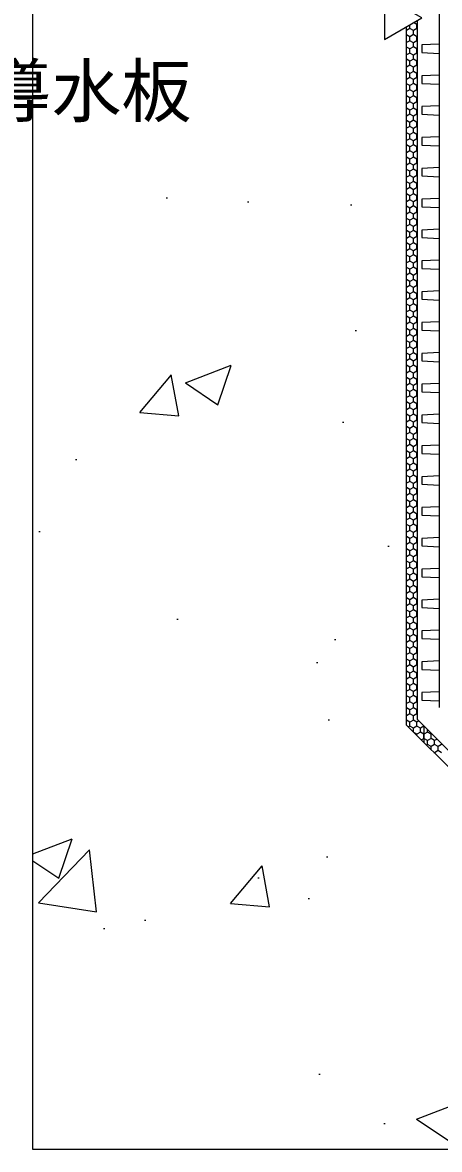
# Model space of a CAD drawing. Header units: millimetres. Extents: x -1245 to 7283, y 1609 to 4579.
# Drawn here: x 3497.7 to 3659.6, y 2859.9 to 3298.4 of the extents above; entities that cross this region are included whole.
import ezdxf

# ---------------------------------------------------------------- set-up
doc = ezdxf.new("R2010")
doc.units = ezdxf.units.MM
doc.styles.add('微軟正黑體-20', font='Microsoft JhengHei.ttf', dxfattribs={"height": 20})

msp = doc.modelspace()

# ---------------------------------------------------------------- hatches: boundary and pattern name
at = {"lineweight": 5}
h = msp.add_hatch(dxfattribs=at)
h.set_pattern_fill('AR-CONC', color=256)
h.set_pattern_definition([(50, (-4596.65, 1603.03), (182.1847, -15.939), [19.05, -209.55]), (355, (-4596.65, 1603.03), (-35.2434, 191.057), [15.24, -167.6406]), (100.4514, (-4581.46, 1601.7), (146.9412, 175.1178), [16.19, -178.0902]), (46.1842, (-4596.65, 1653.83), (271.079, -42.0423), [28.575, -314.325]), (96.6356, (-4574.06, 1650.32), (237.404, 247.426), [24.285, -267.1356]), (351.1842, (-4596.65, 1653.83), (237.404, 247.426), [22.86, -251.46]), (21, (-4571.25, 1641.13), (151.6144, -102.2652), [19.05, -209.55]), (326, (-4571.25, 1641.13), (61.802, 184.188), [15.24, -167.64]), (71.4514, (-4558.61, 1632.6), (213.4164, 81.9228), [16.19, -178.09]), (37.5, (-4596.646, 1603.026), (3.0886, 84.55504), [0, -165.608, 0, -170.18, 0, -168.275]), (7.5, (-4596.65, 1603.03), (66.8197, 100.1806), [0, -97.028, 0, -161.798, 0, -64.135]), (327.5, (-4653.29, 1603.026), (135.5906, -5.72874), [0, -63.5, 0, -198.12, 0, -262.89]), (317.5, (-4678.69, 1603.03), (148.1292, 25.4265), [0, -82.55, 0, -131.572, 0, -186.69])])
h.paths.add_polyline_path([(5919.24, 3505.11), (5774.1, 3505.11), (5774.1, 3025.08), (5754.1, 3005.08), (3666.85, 3005.08), (3646.85, 3025.08), (3646.85, 3505.11), (3501.7, 3505.11), (3501.7, 2859.93), (3646.85, 2859.93), (5774.1, 2859.93), (5919.24, 2859.93)])

# ---------------------------------------------------------------- linework, layer by layer
for p, q in [((3501.7, 2859.93), (3501.7, 3505.11)), ((3659.58, 3323.2), (3659.58, 3031.94)), ((3653.56, 3024.75), (3653.56, 3018.37)), ((3646.85, 2859.93), (3501.7, 2859.93))]:
    msp.add_line(p, q, dxfattribs=at)
at = {"linetype": 'Continuous', "lineweight": 5}
for p, q in [((3648.12, 3296.1), (3648.12, 3297.55)), ((3650.87, 3297.68), (3649.61, 3298.41)), ((3651.01, 3297.76), (3650.87, 3297.68)), ((3650.87, 3296.1), (3650.87, 3297.68)), ((3648.12, 3296.1), (3646.85, 3295.36)), ((3648.12, 3292.92), (3646.85, 3293.65)), ((3649.5, 3295.3), (3648.12, 3296.1)), ((3649.5, 3293.71), (3648.12, 3292.92)), ((3650.87, 3296.1), (3649.5, 3295.3)), ((3649.5, 3293.71), (3649.5, 3295.3)), ((3650.87, 3292.92), (3649.5, 3293.71)), ((3651.01, 3296.02), (3650.87, 3296.1)), ((3648.12, 3291.33), (3646.85, 3290.6)), ((3648.12, 3288.16), (3646.85, 3288.89)), ((3648.12, 3291.33), (3648.12, 3292.92)), ((3649.5, 3290.54), (3648.12, 3291.33)), ((3649.5, 3288.95), (3648.12, 3288.16)), ((3650.87, 3291.33), (3649.5, 3290.54)), ((3649.5, 3288.95), (3649.5, 3290.54)), ((3650.87, 3288.16), (3649.5, 3288.95)), ((3651.01, 3293), (3650.87, 3292.92)), ((3650.87, 3291.33), (3650.87, 3292.92)), ((3651.01, 3291.25), (3650.87, 3291.33)), ((3648.12, 3286.57), (3646.85, 3285.84)), ((3648.12, 3286.57), (3648.12, 3288.16)), ((3649.5, 3285.78), (3648.12, 3286.57)), ((3650.87, 3286.57), (3649.5, 3285.78)), ((3649.5, 3284.19), (3649.5, 3285.78)), ((3651.01, 3288.24), (3650.87, 3288.16)), ((3650.87, 3286.57), (3650.87, 3288.16)), ((3651.01, 3286.49), (3650.87, 3286.57)), ((3648.12, 3283.4), (3646.85, 3284.13)), ((3648.12, 3281.81), (3646.85, 3281.07)), ((3649.5, 3284.19), (3648.12, 3283.4)), ((3648.12, 3281.81), (3648.12, 3283.4)), ((3649.5, 3281.01), (3648.12, 3281.81)), ((3650.87, 3283.4), (3649.5, 3284.19)), ((3650.87, 3281.81), (3649.5, 3281.01)), ((3649.5, 3279.43), (3649.5, 3281.01)), ((3651.01, 3283.47), (3650.87, 3283.4)), ((3650.87, 3281.81), (3650.87, 3283.4)), ((3651.01, 3281.73), (3650.87, 3281.81)), ((3648.12, 3278.63), (3646.85, 3279.37)), ((3648.12, 3277.05), (3646.85, 3276.31)), ((3649.5, 3279.43), (3648.12, 3278.63)), ((3648.12, 3277.05), (3648.12, 3278.63)), ((3649.5, 3276.25), (3648.12, 3277.05)), ((3650.87, 3278.63), (3649.5, 3279.43)), ((3650.87, 3277.05), (3649.5, 3276.25)), ((3649.5, 3274.66), (3649.5, 3276.25)), ((3651.01, 3278.71), (3650.87, 3278.63)), ((3650.87, 3277.05), (3650.87, 3278.63)), ((3651.01, 3276.97), (3650.87, 3277.05)), ((3648.12, 3273.87), (3646.85, 3274.6)), ((3648.12, 3272.28), (3646.85, 3271.55)), ((3649.5, 3274.66), (3648.12, 3273.87)), ((3648.12, 3272.28), (3648.12, 3273.87)), ((3649.5, 3271.49), (3648.12, 3272.28)), ((3650.87, 3273.87), (3649.5, 3274.66)), ((3650.87, 3272.28), (3649.5, 3271.49)), ((3649.5, 3269.9), (3649.5, 3271.49)), ((3651.01, 3273.95), (3650.87, 3273.87)), ((3650.87, 3272.28), (3650.87, 3273.87)), ((3651.01, 3272.2), (3650.87, 3272.28)), ((3648.12, 3269.11), (3646.85, 3269.84)), ((3648.12, 3267.52), (3646.85, 3266.79)), ((3649.5, 3269.9), (3648.12, 3269.11)), ((3648.12, 3267.52), (3648.12, 3269.11)), ((3649.5, 3266.73), (3648.12, 3267.52)), ((3650.87, 3269.11), (3649.5, 3269.9)), ((3650.87, 3267.52), (3649.5, 3266.73)), ((3651.01, 3269.19), (3650.87, 3269.11)), ((3650.87, 3267.52), (3650.87, 3269.11)), ((3651.01, 3267.44), (3650.87, 3267.52)), ((3648.12, 3264.35), (3646.85, 3265.08)), ((3648.12, 3262.76), (3646.85, 3262.02)), ((3649.5, 3265.14), (3648.12, 3264.35)), ((3648.12, 3262.76), (3648.12, 3264.35)), ((3649.5, 3261.96), (3648.12, 3262.76)), ((3649.5, 3265.14), (3649.5, 3266.73)), ((3650.87, 3264.35), (3649.5, 3265.14)), ((3650.87, 3262.76), (3649.5, 3261.96)), ((3651.01, 3264.42), (3650.87, 3264.35)), ((3650.87, 3262.76), (3650.87, 3264.35)), ((3651.01, 3262.68), (3650.87, 3262.76)), ((3648.12, 3259.58), (3646.85, 3260.32)), ((3649.5, 3260.38), (3648.12, 3259.58)), ((3648.12, 3258), (3648.12, 3259.58)), ((3649.5, 3260.38), (3649.5, 3261.96)), ((3650.87, 3259.58), (3649.5, 3260.38)), ((3651.01, 3259.66), (3650.87, 3259.58)), ((3650.87, 3258), (3650.87, 3259.58)), ((3648.12, 3258), (3646.85, 3257.26)), ((3648.12, 3254.82), (3646.85, 3255.55)), ((3649.5, 3257.2), (3648.12, 3258)), ((3649.5, 3255.61), (3648.12, 3254.82)), ((3648.12, 3253.23), (3648.12, 3254.82)), ((3650.87, 3258), (3649.5, 3257.2)), ((3649.5, 3255.61), (3649.5, 3257.2)), ((3650.87, 3254.82), (3649.5, 3255.61)), ((3651.01, 3257.92), (3650.87, 3258)), ((3651.01, 3254.9), (3650.87, 3254.82)), ((3650.87, 3253.23), (3650.87, 3254.82)), ((3648.12, 3253.23), (3646.85, 3252.5)), ((3648.12, 3250.06), (3646.85, 3250.79)), ((3649.5, 3252.44), (3648.12, 3253.23)), ((3649.5, 3250.85), (3648.12, 3250.06)), ((3648.12, 3248.47), (3648.12, 3250.06)), ((3650.87, 3253.23), (3649.5, 3252.44)), ((3649.5, 3250.85), (3649.5, 3252.44)), ((3650.87, 3250.06), (3649.5, 3250.85)), ((3651.01, 3253.15), (3650.87, 3253.23)), ((3651.01, 3250.14), (3650.87, 3250.06)), ((3650.87, 3248.47), (3650.87, 3250.06)), ((3648.12, 3248.47), (3646.85, 3247.74)), ((3648.12, 3245.3), (3646.85, 3246.03)), ((3649.5, 3247.68), (3648.12, 3248.47)), ((3649.5, 3246.09), (3648.12, 3245.3)), ((3648.12, 3243.71), (3648.12, 3245.3)), ((3650.87, 3248.47), (3649.5, 3247.68)), ((3649.5, 3246.09), (3649.5, 3247.68)), ((3650.87, 3245.3), (3649.5, 3246.09)), ((3651.01, 3248.39), (3650.87, 3248.47)), ((3651.01, 3245.37), (3650.87, 3245.3)), ((3650.87, 3243.71), (3650.87, 3245.3)), ((3648.12, 3243.71), (3646.85, 3242.97)), ((3648.12, 3240.53), (3646.85, 3241.27)), ((3649.5, 3242.91), (3648.12, 3243.71)), ((3649.5, 3241.33), (3648.12, 3240.53)), ((3648.12, 3238.95), (3648.12, 3240.53)), ((3650.87, 3243.71), (3649.5, 3242.91)), ((3649.5, 3241.33), (3649.5, 3242.91)), ((3650.87, 3240.53), (3649.5, 3241.33)), ((3651.01, 3243.63), (3650.87, 3243.71)), ((3651.01, 3240.61), (3650.87, 3240.53)), ((3650.87, 3238.95), (3650.87, 3240.53)), ((3648.12, 3238.95), (3646.85, 3238.21)), ((3648.12, 3235.77), (3646.85, 3236.5)), ((3649.5, 3238.15), (3648.12, 3238.95)), ((3649.5, 3236.56), (3648.12, 3235.77)), ((3650.87, 3238.95), (3649.5, 3238.15)), ((3649.5, 3236.56), (3649.5, 3238.15)), ((3650.87, 3235.77), (3649.5, 3236.56)), ((3651.01, 3238.87), (3650.87, 3238.95)), ((3648.12, 3234.18), (3646.85, 3233.45)), ((3648.12, 3231.01), (3646.85, 3231.74)), ((3648.12, 3234.18), (3648.12, 3235.77)), ((3649.5, 3233.39), (3648.12, 3234.18)), ((3649.5, 3231.8), (3648.12, 3231.01)), ((3650.87, 3234.18), (3649.5, 3233.39)), ((3649.5, 3231.8), (3649.5, 3233.39)), ((3650.87, 3231.01), (3649.5, 3231.8)), ((3651.01, 3235.85), (3650.87, 3235.77)), ((3650.87, 3234.18), (3650.87, 3235.77)), ((3651.01, 3234.1), (3650.87, 3234.18)), ((3648.12, 3229.42), (3646.85, 3228.69)), ((3648.12, 3229.42), (3648.12, 3231.01)), ((3649.5, 3228.63), (3648.12, 3229.42)), ((3650.87, 3229.42), (3649.5, 3228.63)), ((3649.5, 3227.04), (3649.5, 3228.63)), ((3651.01, 3231.09), (3650.87, 3231.01)), ((3650.87, 3229.42), (3650.87, 3231.01)), ((3651.01, 3229.34), (3650.87, 3229.42)), ((3648.12, 3226.25), (3646.85, 3226.98)), ((3648.12, 3224.66), (3646.85, 3223.92)), ((3649.5, 3227.04), (3648.12, 3226.25)), ((3648.12, 3224.66), (3648.12, 3226.25)), ((3649.5, 3223.86), (3648.12, 3224.66)), ((3650.87, 3226.25), (3649.5, 3227.04)), ((3650.87, 3224.66), (3649.5, 3223.86)), ((3649.5, 3222.28), (3649.5, 3223.86)), ((3651.01, 3226.32), (3650.87, 3226.25)), ((3650.87, 3224.66), (3650.87, 3226.25)), ((3651.01, 3224.58), (3650.87, 3224.66)), ((3648.12, 3221.48), (3646.85, 3222.22)), ((3648.12, 3219.9), (3646.85, 3219.16)), ((3649.5, 3222.28), (3648.12, 3221.48)), ((3648.12, 3219.9), (3648.12, 3221.48)), ((3649.5, 3219.1), (3648.12, 3219.9)), ((3650.87, 3221.48), (3649.5, 3222.28)), ((3650.87, 3219.9), (3649.5, 3219.1)), ((3649.5, 3217.51), (3649.5, 3219.1)), ((3651.01, 3221.56), (3650.87, 3221.48)), ((3650.87, 3219.9), (3650.87, 3221.48)), ((3651.01, 3219.82), (3650.87, 3219.9)), ((3648.12, 3216.72), (3646.85, 3217.45)), ((3648.12, 3215.13), (3646.85, 3214.4)), ((3649.5, 3217.51), (3648.12, 3216.72)), ((3648.12, 3215.13), (3648.12, 3216.72)), ((3649.5, 3214.34), (3648.12, 3215.13)), ((3650.87, 3216.72), (3649.5, 3217.51)), ((3650.87, 3215.13), (3649.5, 3214.34)), ((3649.5, 3212.75), (3649.5, 3214.34)), ((3651.01, 3216.8), (3650.87, 3216.72)), ((3650.87, 3215.13), (3650.87, 3216.72)), ((3651.01, 3215.05), (3650.87, 3215.13)), ((3648.12, 3211.96), (3646.85, 3212.69)), ((3648.12, 3210.37), (3646.85, 3209.64)), ((3649.5, 3212.75), (3648.12, 3211.96)), ((3648.12, 3210.37), (3648.12, 3211.96)), ((3649.5, 3209.58), (3648.12, 3210.37)), ((3650.87, 3211.96), (3649.5, 3212.75)), ((3650.87, 3210.37), (3649.5, 3209.58)), ((3651.01, 3212.04), (3650.87, 3211.96)), ((3650.87, 3210.37), (3650.87, 3211.96)), ((3651.01, 3210.29), (3650.87, 3210.37)), ((3648.12, 3207.2), (3646.85, 3207.93)), ((3648.12, 3205.61), (3646.85, 3204.87)), ((3649.5, 3207.99), (3648.12, 3207.2)), ((3648.12, 3205.61), (3648.12, 3207.2)), ((3649.5, 3204.81), (3648.12, 3205.61)), ((3649.5, 3207.99), (3649.5, 3209.58)), ((3650.87, 3207.2), (3649.5, 3207.99)), ((3650.87, 3205.61), (3649.5, 3204.81)), ((3651.01, 3207.27), (3650.87, 3207.2)), ((3650.87, 3205.61), (3650.87, 3207.2)), ((3651.01, 3205.53), (3650.87, 3205.61)), ((3648.12, 3202.43), (3646.85, 3203.17)), ((3649.5, 3203.23), (3648.12, 3202.43)), ((3648.12, 3200.85), (3648.12, 3202.43)), ((3649.5, 3203.23), (3649.5, 3204.81)), ((3650.87, 3202.43), (3649.5, 3203.23)), ((3651.01, 3202.51), (3650.87, 3202.43)), ((3650.87, 3200.85), (3650.87, 3202.43)), ((3648.12, 3200.85), (3646.85, 3200.11)), ((3648.12, 3197.67), (3646.85, 3198.4)), ((3649.5, 3200.05), (3648.12, 3200.85)), ((3649.5, 3198.46), (3648.12, 3197.67)), ((3648.12, 3196.08), (3648.12, 3197.67)), ((3650.87, 3200.85), (3649.5, 3200.05)), ((3649.5, 3198.46), (3649.5, 3200.05)), ((3650.87, 3197.67), (3649.5, 3198.46)), ((3651.01, 3200.77), (3650.87, 3200.85)), ((3651.01, 3197.75), (3650.87, 3197.67)), ((3650.87, 3196.08), (3650.87, 3197.67)), ((3648.12, 3196.08), (3646.85, 3195.35)), ((3648.12, 3192.91), (3646.85, 3193.64)), ((3649.5, 3195.29), (3648.12, 3196.08)), ((3649.5, 3193.7), (3648.12, 3192.91)), ((3648.12, 3191.32), (3648.12, 3192.91)), ((3650.87, 3196.08), (3649.5, 3195.29)), ((3649.5, 3193.7), (3649.5, 3195.29)), ((3650.87, 3192.91), (3649.5, 3193.7)), ((3651.01, 3196), (3650.87, 3196.08)), ((3651.01, 3192.99), (3650.87, 3192.91)), ((3650.87, 3191.32), (3650.87, 3192.91)), ((3648.12, 3191.32), (3646.85, 3190.59)), ((3648.12, 3188.15), (3646.85, 3188.88)), ((3649.5, 3190.53), (3648.12, 3191.32)), ((3649.5, 3188.94), (3648.12, 3188.15)), ((3648.12, 3186.56), (3648.12, 3188.15)), ((3650.87, 3191.32), (3649.5, 3190.53)), ((3649.5, 3188.94), (3649.5, 3190.53)), ((3650.87, 3188.15), (3649.5, 3188.94)), ((3651.01, 3191.24), (3650.87, 3191.32)), ((3651.01, 3188.22), (3650.87, 3188.15)), ((3650.87, 3186.56), (3650.87, 3188.15)), ((3648.12, 3186.56), (3646.85, 3185.82)), ((3648.12, 3183.38), (3646.85, 3184.12)), ((3649.5, 3185.76), (3648.12, 3186.56)), ((3649.5, 3184.18), (3648.12, 3183.38)), ((3650.87, 3186.56), (3649.5, 3185.76)), ((3649.5, 3184.18), (3649.5, 3185.76)), ((3650.87, 3183.38), (3649.5, 3184.18)), ((3651.01, 3186.48), (3650.87, 3186.56)), ((3648.12, 3181.8), (3646.85, 3181.06)), ((3648.12, 3178.62), (3646.85, 3179.35)), ((3648.12, 3181.8), (3648.12, 3183.38)), ((3649.5, 3181), (3648.12, 3181.8)), ((3649.5, 3179.41), (3648.12, 3178.62)), ((3650.87, 3181.8), (3649.5, 3181)), ((3649.5, 3179.41), (3649.5, 3181)), ((3650.87, 3178.62), (3649.5, 3179.41)), ((3651.01, 3183.46), (3650.87, 3183.38)), ((3650.87, 3181.8), (3650.87, 3183.38)), ((3651.01, 3181.72), (3650.87, 3181.8)), ((3648.12, 3177.03), (3646.85, 3176.3)), ((3648.12, 3177.03), (3648.12, 3178.62)), ((3649.5, 3176.24), (3648.12, 3177.03)), ((3650.87, 3177.03), (3649.5, 3176.24)), ((3649.5, 3174.65), (3649.5, 3176.24)), ((3651.01, 3178.7), (3650.87, 3178.62)), ((3650.87, 3177.03), (3650.87, 3178.62)), ((3651.01, 3176.95), (3650.87, 3177.03)), ((3648.12, 3173.86), (3646.85, 3174.59)), ((3648.12, 3172.27), (3646.85, 3171.54)), ((3649.5, 3174.65), (3648.12, 3173.86)), ((3648.12, 3172.27), (3648.12, 3173.86)), ((3649.5, 3171.48), (3648.12, 3172.27)), ((3650.87, 3173.86), (3649.5, 3174.65)), ((3650.87, 3172.27), (3649.5, 3171.48)), ((3649.5, 3169.89), (3649.5, 3171.48)), ((3651.01, 3173.94), (3650.87, 3173.86)), ((3650.87, 3172.27), (3650.87, 3173.86)), ((3651.01, 3172.19), (3650.87, 3172.27)), ((3648.12, 3169.1), (3646.85, 3169.83)), ((3648.12, 3167.51), (3646.85, 3166.77)), ((3649.5, 3169.89), (3648.12, 3169.1)), ((3648.12, 3167.51), (3648.12, 3169.1)), ((3649.5, 3166.71), (3648.12, 3167.51)), ((3650.87, 3169.1), (3649.5, 3169.89)), ((3650.87, 3167.51), (3649.5, 3166.71)), ((3649.5, 3165.13), (3649.5, 3166.71)), ((3651.01, 3169.17), (3650.87, 3169.1)), ((3650.87, 3167.51), (3650.87, 3169.1)), ((3651.01, 3167.43), (3650.87, 3167.51)), ((3648.12, 3164.33), (3646.85, 3165.07)), ((3648.12, 3162.75), (3646.85, 3162.01)), ((3649.5, 3165.13), (3648.12, 3164.33)), ((3648.12, 3162.75), (3648.12, 3164.33)), ((3649.5, 3161.95), (3648.12, 3162.75)), ((3650.87, 3164.33), (3649.5, 3165.13)), ((3650.87, 3162.75), (3649.5, 3161.95)), ((3649.5, 3160.36), (3649.5, 3161.95)), ((3651.01, 3164.41), (3650.87, 3164.33)), ((3650.87, 3162.75), (3650.87, 3164.33)), ((3651.01, 3162.67), (3650.87, 3162.75)), ((3648.12, 3159.57), (3646.85, 3160.3)), ((3648.12, 3157.98), (3646.85, 3157.25)), ((3649.5, 3160.36), (3648.12, 3159.57)), ((3648.12, 3157.98), (3648.12, 3159.57)), ((3649.5, 3157.19), (3648.12, 3157.98)), ((3650.87, 3159.57), (3649.5, 3160.36)), ((3650.87, 3157.98), (3649.5, 3157.19)), ((3649.5, 3155.6), (3649.5, 3157.19)), ((3651.01, 3159.65), (3650.87, 3159.57)), ((3650.87, 3157.98), (3650.87, 3159.57)), ((3651.01, 3157.9), (3650.87, 3157.98)), ((3648.12, 3154.81), (3646.85, 3155.54)), ((3648.12, 3153.22), (3646.85, 3152.49)), ((3649.5, 3155.6), (3648.12, 3154.81)), ((3648.12, 3153.22), (3648.12, 3154.81)), ((3649.5, 3152.43), (3648.12, 3153.22)), ((3650.87, 3154.81), (3649.5, 3155.6)), ((3650.87, 3153.22), (3649.5, 3152.43)), ((3651.01, 3154.89), (3650.87, 3154.81)), ((3650.87, 3153.22), (3650.87, 3154.81)), ((3651.01, 3153.14), (3650.87, 3153.22)), ((3648.12, 3150.05), (3646.85, 3150.78)), ((3648.12, 3148.46), (3646.85, 3147.72)), ((3649.5, 3150.84), (3648.12, 3150.05)), ((3648.12, 3148.46), (3648.12, 3150.05)), ((3649.5, 3147.66), (3648.12, 3148.46)), ((3649.5, 3150.84), (3649.5, 3152.43)), ((3650.87, 3150.05), (3649.5, 3150.84)), ((3650.87, 3148.46), (3649.5, 3147.66)), ((3651.01, 3150.12), (3650.87, 3150.05)), ((3650.87, 3148.46), (3650.87, 3150.05)), ((3651.01, 3148.38), (3650.87, 3148.46)), ((3648.12, 3145.28), (3646.85, 3146.02)), ((3649.5, 3146.08), (3648.12, 3145.28)), ((3648.12, 3143.7), (3648.12, 3145.28)), ((3649.5, 3146.08), (3649.5, 3147.66)), ((3650.87, 3145.28), (3649.5, 3146.08)), ((3651.01, 3145.36), (3650.87, 3145.28)), ((3650.87, 3143.7), (3650.87, 3145.28)), ((3648.12, 3143.7), (3646.85, 3142.96)), ((3648.12, 3140.52), (3646.85, 3141.25)), ((3649.5, 3142.9), (3648.12, 3143.7)), ((3649.5, 3141.31), (3648.12, 3140.52)), ((3648.12, 3138.93), (3648.12, 3140.52)), ((3650.87, 3143.7), (3649.5, 3142.9)), ((3649.5, 3141.31), (3649.5, 3142.9)), ((3650.87, 3140.52), (3649.5, 3141.31)), ((3651.01, 3143.62), (3650.87, 3143.7)), ((3651.01, 3140.6), (3650.87, 3140.52)), ((3650.87, 3138.93), (3650.87, 3140.52)), ((3648.12, 3138.93), (3646.85, 3138.2)), ((3648.12, 3135.76), (3646.85, 3136.49)), ((3649.5, 3138.14), (3648.12, 3138.93)), ((3649.5, 3136.55), (3648.12, 3135.76)), ((3648.12, 3134.17), (3648.12, 3135.76)), ((3650.87, 3138.93), (3649.5, 3138.14)), ((3649.5, 3136.55), (3649.5, 3138.14)), ((3650.87, 3135.76), (3649.5, 3136.55)), ((3651.01, 3138.85), (3650.87, 3138.93)), ((3651.01, 3135.84), (3650.87, 3135.76)), ((3650.87, 3134.17), (3650.87, 3135.76)), ((3648.12, 3134.17), (3646.85, 3133.44)), ((3648.12, 3131), (3646.85, 3131.73)), ((3649.5, 3133.38), (3648.12, 3134.17)), ((3649.5, 3131.79), (3648.12, 3131)), ((3648.12, 3129.41), (3648.12, 3131)), ((3650.87, 3134.17), (3649.5, 3133.38)), ((3649.5, 3131.79), (3649.5, 3133.38)), ((3650.87, 3131), (3649.5, 3131.79)), ((3651.01, 3134.09), (3650.87, 3134.17)), ((3651.01, 3131.07), (3650.87, 3131)), ((3650.87, 3129.41), (3650.87, 3131)), ((3648.12, 3129.41), (3646.85, 3128.67)), ((3648.12, 3126.23), (3646.85, 3126.97)), ((3649.5, 3128.61), (3648.12, 3129.41)), ((3649.5, 3127.03), (3648.12, 3126.23)), ((3650.87, 3129.41), (3649.5, 3128.61)), ((3649.5, 3127.03), (3649.5, 3128.61)), ((3650.87, 3126.23), (3649.5, 3127.03)), ((3651.01, 3129.33), (3650.87, 3129.41)), ((3648.12, 3124.65), (3646.85, 3123.91)), ((3648.12, 3121.47), (3646.85, 3122.2)), ((3648.12, 3124.65), (3648.12, 3126.23)), ((3649.5, 3123.85), (3648.12, 3124.65)), ((3649.5, 3122.26), (3648.12, 3121.47)), ((3650.87, 3124.65), (3649.5, 3123.85)), ((3649.5, 3122.26), (3649.5, 3123.85)), ((3650.87, 3121.47), (3649.5, 3122.26)), ((3651.01, 3126.31), (3650.87, 3126.23)), ((3650.87, 3124.65), (3650.87, 3126.23)), ((3651.01, 3124.57), (3650.87, 3124.65)), ((3648.12, 3119.88), (3646.85, 3119.15)), ((3648.12, 3119.88), (3648.12, 3121.47)), ((3649.5, 3119.09), (3648.12, 3119.88)), ((3650.87, 3119.88), (3649.5, 3119.09)), ((3649.5, 3117.5), (3649.5, 3119.09)), ((3651.01, 3121.55), (3650.87, 3121.47)), ((3650.87, 3119.88), (3650.87, 3121.47)), ((3651.01, 3119.8), (3650.87, 3119.88)), ((3648.12, 3116.71), (3646.85, 3117.44)), ((3648.12, 3115.12), (3646.85, 3114.39)), ((3649.5, 3117.5), (3648.12, 3116.71)), ((3648.12, 3115.12), (3648.12, 3116.71)), ((3649.5, 3114.33), (3648.12, 3115.12)), ((3650.87, 3116.71), (3649.5, 3117.5)), ((3650.87, 3115.12), (3649.5, 3114.33)), ((3649.5, 3112.74), (3649.5, 3114.33)), ((3651.01, 3116.79), (3650.87, 3116.71)), ((3650.87, 3115.12), (3650.87, 3116.71)), ((3651.01, 3115.04), (3650.87, 3115.12)), ((3648.12, 3111.95), (3646.85, 3112.68)), ((3648.12, 3110.36), (3646.85, 3109.62)), ((3649.5, 3112.74), (3648.12, 3111.95)), ((3648.12, 3110.36), (3648.12, 3111.95)), ((3649.5, 3109.56), (3648.12, 3110.36)), ((3650.87, 3111.95), (3649.5, 3112.74)), ((3650.87, 3110.36), (3649.5, 3109.56)), ((3649.5, 3107.98), (3649.5, 3109.56)), ((3651.01, 3112.02), (3650.87, 3111.95)), ((3650.87, 3110.36), (3650.87, 3111.95)), ((3651.01, 3110.28), (3650.87, 3110.36)), ((3648.12, 3107.18), (3646.85, 3107.92)), ((3648.12, 3105.6), (3646.85, 3104.86)), ((3649.5, 3107.98), (3648.12, 3107.18)), ((3648.12, 3105.6), (3648.12, 3107.18)), ((3649.5, 3104.8), (3648.12, 3105.6)), ((3650.87, 3107.18), (3649.5, 3107.98)), ((3650.87, 3105.6), (3649.5, 3104.8)), ((3649.5, 3103.21), (3649.5, 3104.8)), ((3651.01, 3107.26), (3650.87, 3107.18)), ((3650.87, 3105.6), (3650.87, 3107.18)), ((3651.01, 3105.52), (3650.87, 3105.6)), ((3648.12, 3102.42), (3646.85, 3103.15)), ((3648.12, 3100.83), (3646.85, 3100.1)), ((3649.5, 3103.21), (3648.12, 3102.42)), ((3648.12, 3100.83), (3648.12, 3102.42)), ((3649.5, 3100.04), (3648.12, 3100.83)), ((3650.87, 3102.42), (3649.5, 3103.21)), ((3650.87, 3100.83), (3649.5, 3100.04)), ((3651.01, 3102.5), (3650.87, 3102.42)), ((3650.87, 3100.83), (3650.87, 3102.42)), ((3651.01, 3100.75), (3650.87, 3100.83)), ((3648.12, 3097.66), (3646.85, 3098.39)), ((3648.12, 3096.07), (3646.85, 3095.34)), ((3649.5, 3098.45), (3648.12, 3097.66)), ((3648.12, 3096.07), (3648.12, 3097.66)), ((3649.5, 3095.28), (3648.12, 3096.07)), ((3649.5, 3098.45), (3649.5, 3100.04)), ((3650.87, 3097.66), (3649.5, 3098.45)), ((3650.87, 3096.07), (3649.5, 3095.28)), ((3651.01, 3097.74), (3650.87, 3097.66)), ((3650.87, 3096.07), (3650.87, 3097.66)), ((3651.01, 3095.99), (3650.87, 3096.07)), ((3648.12, 3092.9), (3646.85, 3093.63)), ((3649.5, 3093.69), (3648.12, 3092.9)), ((3648.12, 3091.31), (3648.12, 3092.9)), ((3649.5, 3093.69), (3649.5, 3095.28)), ((3650.87, 3092.9), (3649.5, 3093.69)), ((3651.01, 3092.97), (3650.87, 3092.9)), ((3650.87, 3091.31), (3650.87, 3092.9)), ((3648.12, 3091.31), (3646.85, 3090.57)), ((3648.12, 3088.13), (3646.85, 3088.87)), ((3649.5, 3090.51), (3648.12, 3091.31)), ((3649.5, 3088.93), (3648.12, 3088.13)), ((3648.12, 3086.55), (3648.12, 3088.13)), ((3650.87, 3091.31), (3649.5, 3090.51)), ((3649.5, 3088.93), (3649.5, 3090.51)), ((3650.87, 3088.13), (3649.5, 3088.93)), ((3651.01, 3091.23), (3650.87, 3091.31)), ((3651.01, 3088.21), (3650.87, 3088.13)), ((3650.87, 3086.55), (3650.87, 3088.13)), ((3648.12, 3086.55), (3646.85, 3085.81)), ((3648.12, 3083.37), (3646.85, 3084.1)), ((3649.5, 3085.75), (3648.12, 3086.55)), ((3649.5, 3084.16), (3648.12, 3083.37)), ((3648.12, 3081.78), (3648.12, 3083.37)), ((3650.87, 3086.55), (3649.5, 3085.75)), ((3649.5, 3084.16), (3649.5, 3085.75)), ((3650.87, 3083.37), (3649.5, 3084.16)), ((3651.01, 3086.47), (3650.87, 3086.55)), ((3651.01, 3083.45), (3650.87, 3083.37)), ((3650.87, 3081.78), (3650.87, 3083.37)), ((3648.12, 3081.78), (3646.85, 3081.05)), ((3648.12, 3078.61), (3646.85, 3079.34)), ((3649.5, 3080.99), (3648.12, 3081.78)), ((3649.5, 3079.4), (3648.12, 3078.61)), ((3648.12, 3077.02), (3648.12, 3078.61)), ((3650.87, 3081.78), (3649.5, 3080.99)), ((3649.5, 3079.4), (3649.5, 3080.99)), ((3650.87, 3078.61), (3649.5, 3079.4)), ((3651.01, 3081.7), (3650.87, 3081.78)), ((3651.01, 3078.69), (3650.87, 3078.61)), ((3650.87, 3077.02), (3650.87, 3078.61)), ((3648.12, 3077.02), (3646.85, 3076.29)), ((3648.12, 3073.85), (3646.85, 3074.58)), ((3649.5, 3076.23), (3648.12, 3077.02)), ((3649.5, 3074.64), (3648.12, 3073.85)), ((3650.87, 3077.02), (3649.5, 3076.23)), ((3649.5, 3074.64), (3649.5, 3076.23)), ((3650.87, 3073.85), (3649.5, 3074.64)), ((3651.01, 3076.94), (3650.87, 3077.02)), ((3651.01, 3073.92), (3650.87, 3073.85)), ((3648.12, 3072.26), (3646.85, 3071.52)), ((3648.12, 3069.08), (3646.85, 3069.82)), ((3648.12, 3072.26), (3648.12, 3073.85)), ((3649.5, 3071.46), (3648.12, 3072.26)), ((3649.5, 3069.88), (3648.12, 3069.08)), ((3650.87, 3072.26), (3649.5, 3071.46)), ((3649.5, 3069.88), (3649.5, 3071.46)), ((3650.87, 3069.08), (3649.5, 3069.88)), ((3650.87, 3072.26), (3650.87, 3073.85)), ((3651.01, 3072.18), (3650.87, 3072.26)), ((3648.12, 3067.5), (3646.85, 3066.76)), ((3648.12, 3067.5), (3648.12, 3069.08)), ((3649.5, 3066.7), (3648.12, 3067.5)), ((3649.5, 3065.11), (3648.12, 3064.32)), ((3650.87, 3067.5), (3649.5, 3066.7)), ((3649.5, 3065.11), (3649.5, 3066.7)), ((3650.87, 3064.32), (3649.5, 3065.11)), ((3651.01, 3069.16), (3650.87, 3069.08)), ((3650.87, 3067.5), (3650.87, 3069.08)), ((3651.01, 3067.42), (3650.87, 3067.5)), ((3648.12, 3064.32), (3646.85, 3065.05)), ((3648.12, 3062.73), (3646.85, 3062)), ((3648.12, 3062.73), (3648.12, 3064.32)), ((3649.5, 3061.94), (3648.12, 3062.73)), ((3650.87, 3062.73), (3649.5, 3061.94)), ((3649.5, 3060.35), (3649.5, 3061.94)), ((3651.01, 3064.4), (3650.87, 3064.32)), ((3650.87, 3062.73), (3650.87, 3064.32)), ((3651.01, 3062.65), (3650.87, 3062.73)), ((3648.12, 3059.56), (3646.85, 3060.29)), ((3648.12, 3057.97), (3646.85, 3057.24)), ((3649.5, 3060.35), (3648.12, 3059.56)), ((3648.12, 3057.97), (3648.12, 3059.56)), ((3649.5, 3057.18), (3648.12, 3057.97)), ((3650.87, 3059.56), (3649.5, 3060.35)), ((3650.87, 3057.97), (3649.5, 3057.18)), ((3649.5, 3055.59), (3649.5, 3057.18)), ((3651.01, 3059.64), (3650.87, 3059.56)), ((3650.87, 3057.97), (3650.87, 3059.56)), ((3651.01, 3057.89), (3650.87, 3057.97)), ((3648.12, 3054.8), (3646.85, 3055.53)), ((3648.12, 3053.21), (3646.85, 3052.47)), ((3649.5, 3055.59), (3648.12, 3054.8)), ((3648.12, 3053.21), (3648.12, 3054.8)), ((3649.5, 3052.41), (3648.12, 3053.21)), ((3650.87, 3054.8), (3649.5, 3055.59)), ((3650.87, 3053.21), (3649.5, 3052.41)), ((3649.5, 3050.83), (3649.5, 3052.41)), ((3651.01, 3054.87), (3650.87, 3054.8)), ((3650.87, 3053.21), (3650.87, 3054.8)), ((3651.01, 3053.13), (3650.87, 3053.21)), ((3648.12, 3050.03), (3646.85, 3050.77)), ((3648.12, 3048.45), (3646.85, 3047.71)), ((3649.5, 3050.83), (3648.12, 3050.03)), ((3648.12, 3048.45), (3648.12, 3050.03)), ((3649.5, 3047.65), (3648.12, 3048.45)), ((3650.87, 3050.03), (3649.5, 3050.83)), ((3650.87, 3048.45), (3649.5, 3047.65)), ((3649.5, 3046.06), (3649.5, 3047.65)), ((3651.01, 3050.11), (3650.87, 3050.03)), ((3650.87, 3048.45), (3650.87, 3050.03)), ((3651.01, 3048.37), (3650.87, 3048.45)), ((3648.12, 3045.27), (3646.85, 3046)), ((3648.12, 3043.68), (3646.85, 3042.95)), ((3649.5, 3046.06), (3648.12, 3045.27)), ((3648.12, 3043.68), (3648.12, 3045.27)), ((3649.5, 3042.89), (3648.12, 3043.68)), ((3650.87, 3045.27), (3649.5, 3046.06)), ((3650.87, 3043.68), (3649.5, 3042.89)), ((3651.01, 3045.35), (3650.87, 3045.27)), ((3650.87, 3043.68), (3650.87, 3045.27)), ((3651.01, 3043.6), (3650.87, 3043.68)), ((3648.12, 3040.51), (3646.85, 3041.24)), ((3648.12, 3038.92), (3646.85, 3038.19)), ((3649.5, 3041.3), (3648.12, 3040.51)), ((3648.12, 3038.92), (3648.12, 3040.51)), ((3649.5, 3038.13), (3648.12, 3038.92)), ((3649.5, 3041.3), (3649.5, 3042.89)), ((3650.87, 3040.51), (3649.5, 3041.3)), ((3650.87, 3038.92), (3649.5, 3038.13)), ((3651.01, 3040.59), (3650.87, 3040.51)), ((3650.87, 3038.92), (3650.87, 3040.51)), ((3651.01, 3038.84), (3650.87, 3038.92)), ((3648.12, 3035.75), (3646.85, 3036.48)), ((3649.5, 3036.54), (3648.12, 3035.75)), ((3648.12, 3034.16), (3648.12, 3035.75)), ((3649.5, 3036.54), (3649.5, 3038.13)), ((3650.87, 3035.75), (3649.5, 3036.54)), ((3651.01, 3035.82), (3650.87, 3035.75)), ((3650.87, 3034.16), (3650.87, 3035.75)), ((3648.12, 3034.16), (3646.85, 3033.42)), ((3648.12, 3030.98), (3646.85, 3031.72)), ((3649.5, 3033.36), (3648.12, 3034.16)), ((3649.5, 3031.78), (3648.12, 3030.98)), ((3648.12, 3029.4), (3648.12, 3030.98)), ((3650.87, 3034.16), (3649.5, 3033.36)), ((3649.5, 3031.78), (3649.5, 3033.36)), ((3650.87, 3030.98), (3649.5, 3031.78)), ((3651.01, 3034.08), (3650.87, 3034.16)), ((3651.01, 3031.06), (3650.87, 3030.98)), ((3650.87, 3029.4), (3650.87, 3030.98)), ((3648.12, 3029.4), (3646.85, 3028.66)), ((3648.12, 3026.22), (3646.85, 3026.95)), ((3649.5, 3028.6), (3648.12, 3029.4)), ((3649.5, 3027.01), (3648.12, 3026.22)), ((3648.12, 3024.63), (3648.12, 3026.22)), ((3650.87, 3029.4), (3649.5, 3028.6)), ((3649.5, 3027.01), (3649.5, 3028.6)), ((3650.87, 3026.22), (3649.5, 3027.01)), ((3651.01, 3029.32), (3650.87, 3029.4)), ((3651.64, 3026.67), (3650.87, 3026.22)), ((3650.87, 3024.63), (3650.87, 3026.22)), ((3648.12, 3024.63), (3647.6, 3024.33)), ((3649.5, 3023.84), (3648.12, 3024.63)), ((3650.87, 3024.63), (3649.5, 3023.84)), ((3649.5, 3022.43), (3649.5, 3023.84)), ((3650.87, 3021.46), (3649.92, 3022)), ((3652.25, 3023.84), (3650.87, 3024.63)), ((3652.25, 3022.25), (3650.87, 3021.46)), ((3650.87, 3021.06), (3650.87, 3021.46)), ((3653.62, 3024.63), (3652.25, 3023.84)), ((3652.25, 3022.25), (3652.25, 3023.84)), ((3653.62, 3021.46), (3652.25, 3022.25)), ((3653.62, 3024.63), (3653.62, 3024.69)), ((3653.75, 3024.56), (3653.62, 3024.63)), ((3655, 3022.25), (3653.62, 3021.46)), ((3653.62, 3019.87), (3653.62, 3021.46)), ((3655, 3022.25), (3655, 3023.31)), ((3656.37, 3021.46), (3655, 3022.25)), ((3656.68, 3021.63), (3656.37, 3021.46)), ((3656.37, 3019.87), (3656.37, 3021.46)), ((3653.62, 3019.87), (3652.63, 3019.3)), ((3655, 3019.08), (3653.62, 3019.87)), ((3655, 3017.49), (3654.64, 3017.29)), ((3656.37, 3019.87), (3655, 3019.08)), ((3655, 3017.49), (3655, 3019.08)), ((3656.37, 3016.7), (3655, 3017.49)), ((3657.75, 3019.08), (3656.37, 3019.87)), ((3657.75, 3017.49), (3656.37, 3016.7)), ((3658.69, 3019.62), (3657.75, 3019.08)), ((3657.75, 3017.49), (3657.75, 3019.08)), ((3659.12, 3016.7), (3657.75, 3017.49)), ((3660.49, 3017.49), (3659.12, 3016.7)), ((3656.37, 3015.56), (3656.37, 3016.7)), ((3657.75, 3014.31), (3657.44, 3014.49)), ((3659.12, 3015.11), (3657.75, 3014.31)), ((3657.75, 3014.18), (3657.75, 3014.31)), ((3659.12, 3015.11), (3659.12, 3016.7)), ((3660.49, 3014.31), (3659.12, 3015.11))]:
    msp.add_line(p, q, dxfattribs=at)
at = {"lineweight": 5}
msp.add_lwpolyline([(3638.28, 3291.87), (3652.75, 3300.22), (3638.28, 3308.58)], close=True, dxfattribs=at)
for points in [[(3651.01, 3299.22), (3651.01, 3027.3), (3669.65, 3008.66), (4710.47, 3008.66), (5275.49, 3008.66)], [(5273.42, 3005.08), (3666.85, 3005.08), (3646.85, 3025.08), (3646.85, 3296.82)], [(3659.58, 3290.01), (3652.75, 3289.69), (3652.75, 3286.75), (3659.58, 3286.44)], [(3659.58, 3278.01), (3652.75, 3277.69), (3652.75, 3274.75), (3659.58, 3274.44)], [(3659.58, 3266.01), (3652.75, 3265.69), (3652.75, 3262.75), (3659.58, 3262.44)], [(3659.58, 3254.01), (3652.75, 3253.69), (3652.75, 3250.75), (3659.58, 3250.44)], [(3659.58, 3242.01), (3652.75, 3241.69), (3652.75, 3238.75), (3659.58, 3238.44)], [(3659.58, 3230.01), (3652.75, 3229.69), (3652.75, 3226.75), (3659.58, 3226.44)], [(3659.58, 3218.01), (3652.75, 3217.69), (3652.75, 3214.75), (3659.58, 3214.44)], [(3659.58, 3206.01), (3652.75, 3205.69), (3652.75, 3202.75), (3659.58, 3202.44)], [(3659.58, 3194.01), (3652.75, 3193.69), (3652.75, 3190.75), (3659.58, 3190.44)], [(3659.58, 3182.01), (3652.75, 3181.69), (3652.75, 3178.75), (3659.58, 3178.44)], [(3659.58, 3170.01), (3652.75, 3169.69), (3652.75, 3166.75), (3659.58, 3166.44)], [(3659.58, 3158.01), (3652.75, 3157.69), (3652.75, 3154.75), (3659.58, 3154.44)], [(3659.58, 3146.01), (3652.75, 3145.69), (3652.75, 3142.75), (3659.58, 3142.44)], [(3659.58, 3134.01), (3652.75, 3133.69), (3652.75, 3130.75), (3659.58, 3130.44)], [(3659.58, 3122.01), (3652.75, 3121.69), (3652.75, 3118.75), (3659.58, 3118.44)], [(3659.58, 3110.01), (3652.75, 3109.69), (3652.75, 3106.75), (3659.58, 3106.44)], [(3659.58, 3098.01), (3652.75, 3097.69), (3652.75, 3094.75), (3659.58, 3094.44)], [(3659.58, 3086.01), (3652.75, 3085.69), (3652.75, 3082.75), (3659.58, 3082.44)], [(3659.58, 3074.01), (3652.75, 3073.69), (3652.75, 3070.75), (3659.58, 3070.44)], [(3659.58, 3062.01), (3652.75, 3061.69), (3652.75, 3058.75), (3659.58, 3058.44)], [(3659.58, 3050.01), (3652.75, 3049.69), (3652.75, 3046.75), (3659.58, 3046.44)], [(3659.58, 3038.01), (3652.75, 3037.69), (3652.75, 3034.75), (3659.58, 3034.44)], [(5774.1, 2859.93), (3646.85, 2859.93)]]:
    msp.add_lwpolyline(points, dxfattribs=at)

# ---------------------------------------------------------------- texts
at = {"lineweight": 5, "insert": (3426.94, 3270.71), "char_height": 20, "width": 811.3217, "attachment_point": 4, "style": '微軟正黑體-20'}
msp.add_mtext('防潮導水板', dxfattribs=at)

doc.saveas('drawing.dxf')
